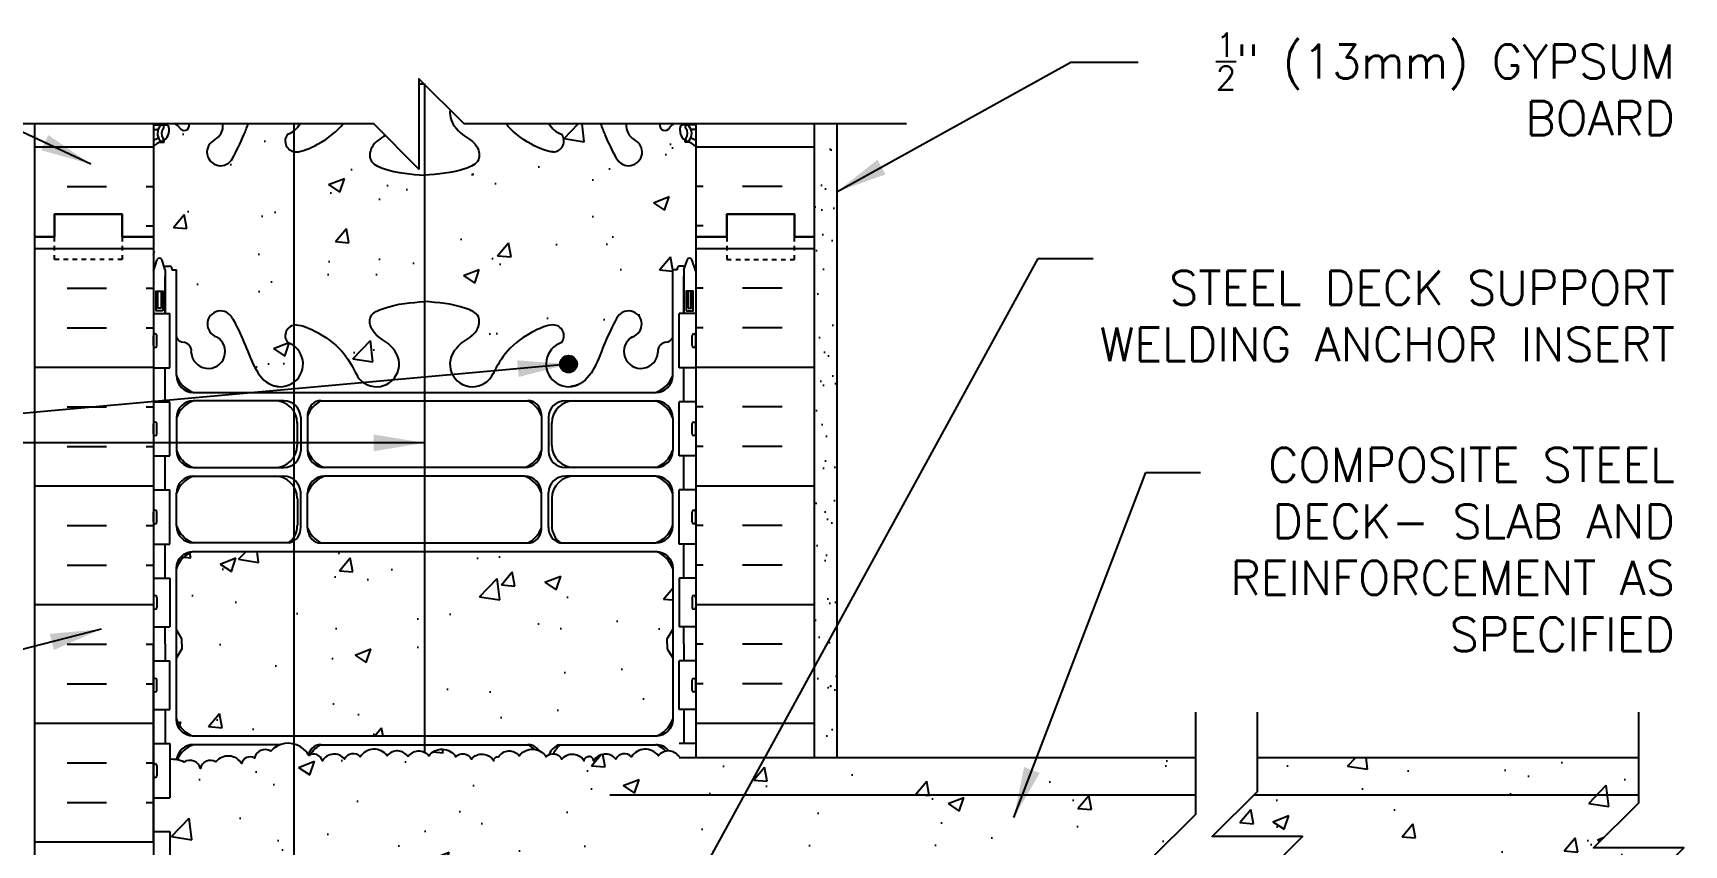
# Model space of a CAD drawing. Header units: inches. Extents: x 400 to 523, y 118 to 184.
# Drawn here: x 486.04 to 522.57, y 165.56 to 183.52 of the extents above; entities that cross this region are included whole.
import ezdxf

# ---------------------------------------------------------------- set-up
doc = ezdxf.new("R2010")
doc.units = ezdxf.units.IN
doc.header["$LTSCALE"] = 0.5
doc.header["$MEASUREMENT"] = 0
doc.linetypes.add('DASHED2', pattern=[0.375, 0.25, -0.125])
for name, color, linetype in [('HATCH', 12, 'Continuous'), ('line25', 2, 'Continuous'), ('LINE3', 3, 'Continuous'), ('LINE50', 5, 'Continuous'), ('LINE9', 9, 'Continuous'), ('TEXT', 4, 'Continuous'), ('Web_Edge', 9, 'Continuous')]:
    doc.layers.add(name, color=color, linetype=linetype)
doc.styles.add('DIM', font='romans.shx', dxfattribs={"width": 0.7})
doc.styles.add('ROMANS', font='romans.shx', dxfattribs={"height": 0.75})
doc.styles.get("Standard").update_dxf_attribs({"font": 'romans.shx', "height": 0.75})
doc.linetypes.add('STEEL', pattern='A,0.5,-0.2,["X",Standard,S=0.1,R=0,X=-0.1,Y=-0.05],-0.1', length=0.8)
doc.dimstyles.new('ext_12', dxfattribs={"dimscale": 12, "dimtxt": 0.09375, "dimasz": 0.09375, "dimexe": 0.09375, "dimexo": 0.0625, "dimgap": 0.0625, "dimtad": 1, "dimdec": 1, "dimzin": 3, "dimdsep": 46, "dimlunit": 4, "dimtxsty": 'DIM', "dimcen": 0.09, "dimdle": 0.09375, "dimclrt": 4, "dimadec": 0, "dimazin": 0, "dimtfac": 1, "dimtdec": 1, "dimtmove": 2, "dimatfit": 3, "dimfxl": 1, "dimfrac": 2, "dimtolj": 1, "dimtzin": 0, "dimarcsym": 0})
pattern_1 = [(50, (0, 0), (3.586301, -0.31376), [0.375, -4.125]), (355, (0, 0), (-0.693757, 3.76096), [0.3, -3.3]), (100.45144, (0.299, -0.026), (2.892544, 3.4472), [0.3187, -3.50571]), (46.1842, (0, 1), (5.336207, -0.827596), [0.5625, -6.1875]), (96.6356, (0.4447, 0.931), (4.67331, 4.870593), [0.47805, -5.25857]), (351.1842, (0, 1), (4.67331, 4.870593), [0.45, -4.95]), (21, (0.5, 0.75), (2.984535, -2.013094), [0.375, -4.125]), (326, (0.5, 0.75), (1.216577, 3.62575), [0.3, -3.3]), (71.45144, (0.7487, 0.5822), (4.201112, 1.612656), [0.3187, -3.50571]), (37.5, (0, 0), (0.0607993, 1.6644693), [0, -3.26, 0, -3.35, 0, -3.3125]), (7.5, (0, 0), (1.3153477, 1.9720586), [0, -1.91, 0, -3.185, 0, -1.2625]), (327.5, (-1.115, 0), (2.6691122, -0.1127744), [0, -1.25, 0, -3.9, 0, -5.175]), (317.5, (-1.615, 0), (2.915931, 0.500525), [0, -1.625, 0, -2.59, 0, -3.675])]

msp = doc.modelspace()

# ---------------------------------------------------------------- hatches: boundary and pattern name
at = {"layer": 'HATCH'}
h = msp.add_hatch(dxfattribs=at)
h.set_pattern_fill('AR-CONC', color=256, scale=0.5)
h.set_pattern_definition(pattern_1)
edge = h.paths.add_edge_path()
edge.add_arc((500.361, 180.651), 0.5, 46.2109, 66.4218)
edge.add_line((500.561, 181.11), (500.471, 181.11))
edge.add_line((500.471, 181.11), (500.471, 181.151))
edge.add_arc((500.611, 181.358), 0.25, 180, 235.9442, ccw=False)
edge.add_line((500.361, 181.358), (500.361, 181.426))
edge.add_arc((500.423, 181.426), 0.0625, 90, 180, ccw=False)
edge.add_line((500.423, 181.488), (500.471, 181.488))
edge.add_line((500.471, 181.488), (500.471, 181.512))
edge.add_line((500.471, 181.512), (500.226, 181.512))
edge.add_arc((500.403, 181.209), 0.352, 120.347, 141.5331)
edge.add_arc((500.026, 181.477), 0.113, 167.8156, 334.0569, ccw=False)
edge.add_arc((499.541, 181.482), 0.375, 2.9237, 4.6324)
edge.add_line((499.915, 181.512), (499.167, 181.512))
edge.add_arc((499.541, 181.482), 0.375, 175.3676, 239.8675)
edge.add_arc((499.221, 180.888), 0.3, -152.403, 63.9425, ccw=False)
edge.add_spline(control_points=[(498.955, 180.749), (498.869, 180.916), (498.748, 181.151), (498.64, 181.431), (498.607, 181.512)], knot_values=[0, 0, 0, 0, 0.579211, 0.818269, 0.818269, 0.818269, 0.818269], degree=3, periodic=0)
edge.add_line((498.607, 181.512), (497.46, 181.512))
edge.add_arc((497.894, 181.76), 0.5, 209.7019, 251.7937)
edge.add_arc((497.548, 181.135), 0.242, -90, 38.2327, ccw=False)
edge.add_spline(control_points=[(497.548, 180.893), (497.427, 180.891), (496.925, 181.107), (496.638, 181.358), (496.509, 181.512)], knot_values=[0.038125, 0.038125, 0.038125, 0.038125, 0.320663, 0.773196, 0.773196, 0.773196, 0.773196], degree=3, periodic=0)
edge.add_line((496.509, 181.512), (495.582, 181.512))
edge.add_line((495.582, 181.512), (495.273, 181.821))
edge.add_arc((495.769, 181.76), 0.5, 172.9902, 224.1875)
edge.add_spline(control_points=[(495.411, 181.412), (495.518, 181.249), (495.878, 181.158), (495.955, 180.662), (495.407, 180.426), (495.003, 180.398), (494.707, 180.377)], knot_values=[0.229407, 0.229407, 0.229407, 0.229407, 0.844432, 1.128849, 1.464331, 2.389004, 2.389004, 2.389004, 2.389004], degree=3, periodic=0)
edge.add_spline(control_points=[(494.707, 180.377), (494.411, 180.398), (494.007, 180.426), (493.459, 180.662), (493.521, 181.065), (493.729, 181.184), (493.836, 181.258)], knot_values=[0.462028, 0.462028, 0.462028, 0.462028, 1.386701, 1.722183, 2.0066, 2.389004, 2.389004, 2.389004, 2.389004], degree=3, periodic=0)
edge.add_line((493.836, 181.258), (493.582, 181.512))
edge.add_line((493.582, 181.512), (492.904, 181.512))
edge.add_spline(control_points=[(492.904, 181.512), (492.775, 181.358), (492.489, 181.107), (491.987, 180.891), (491.866, 180.893)], knot_values=[0.038125, 0.038125, 0.038125, 0.038125, 0.490659, 0.773196, 0.773196, 0.773196, 0.773196], degree=3, periodic=0)
edge.add_arc((491.866, 181.135), 0.242, 141.7673, 270, ccw=False)
edge.add_arc((491.519, 181.76), 0.5, 288.2063, 330.2981)
edge.add_line((491.954, 181.512), (490.807, 181.512))
edge.add_spline(control_points=[(490.807, 181.512), (490.774, 181.431), (490.666, 181.151), (490.545, 180.916), (490.459, 180.749)], knot_values=[0, 0, 0, 0, 0.239058, 0.818269, 0.818269, 0.818269, 0.818269], degree=3, periodic=0)
edge.add_arc((490.193, 180.888), 0.3, 116.0575, 333.0729, ccw=False)
edge.add_arc((489.873, 181.482), 0.375, 300.1325, 364.6324)
edge.add_line((490.247, 181.512), (489.499, 181.512))
edge.add_arc((489.873, 181.482), 0.375, 175.3676, 177.0763)
edge.add_arc((489.388, 181.477), 0.113, -154.0569, 12.1844, ccw=False)
edge.add_arc((489.01, 181.209), 0.352, 38.4669, 59.653)
edge.add_line((489.188, 181.512), (488.943, 181.512))
edge.add_line((488.943, 181.512), (488.943, 181.488))
edge.add_line((488.943, 181.488), (488.99, 181.488))
edge.add_arc((488.99, 181.426), 0.0625, 0, 90, ccw=False)
edge.add_line((489.053, 181.426), (489.053, 181.358))
edge.add_arc((488.803, 181.358), 0.25, 304.0558, 360, ccw=False)
edge.add_line((488.943, 181.151), (488.943, 181.11))
edge.add_line((488.943, 181.11), (488.853, 181.11))
edge.add_arc((489.053, 180.651), 0.5, 113.5782, 133.7891)
edge.add_line((488.707, 181.012), (488.707, 179.012))
edge.add_line((488.707, 179.012), (488.707, 178.253))
edge.add_line((488.707, 178.253), (488.792, 178.514))
edge.add_arc((488.842, 178.487), 0.0567, 28.0725, 151.9275, ccw=False)
edge.add_line((488.892, 178.514), (488.941, 178.364))
edge.add_line((488.941, 178.364), (489.067, 178.364))
edge.add_arc((489.067, 178.314), 0.05, 0, 90, ccw=False)
edge.add_line((489.117, 178.314), (489.117, 178.284))
edge.add_line((489.117, 178.284), (489.217, 178.284))
edge.add_line((489.217, 178.284), (489.217, 176.794))
edge.add_arc((489.391, 176.87), 0.19, 203.6316, 265.6964)
edge.add_arc((489.348, 176.483), 0.2, -7.1071, 81.62, ccw=False)
edge.add_arc((489.921, 176.477), 0.375, 182.9237, 419.8675)
edge.add_arc((490.194, 177.082), 0.293, 25.7984, 253.0731, ccw=False)
edge.add_spline(control_points=[(490.459, 177.21), (490.545, 177.043), (490.798, 176.553), (490.992, 175.872), (491.318, 175.742)], knot_values=[0, 0, 0, 0, 0.579211, 1.703896, 1.703896, 1.703896, 1.703896], degree=3, periodic=0)
edge.add_spline(control_points=[(491.318, 175.742), (491.367, 175.722), (491.422, 175.709), (491.478, 175.701)], knot_values=[1.703896, 1.703896, 1.703896, 1.703896, 1.875321, 1.875321, 1.875321, 1.875321], degree=3, periodic=0)
edge.add_arc((491.519, 176.199), 0.5, 265.2926, 431.7937)
edge.add_arc((491.866, 176.824), 0.242, 90, 218.2327, ccw=False)
edge.add_spline(control_points=[(491.866, 177.066), (491.987, 177.068), (492.806, 176.716), (493.051, 176.269), (493.19, 175.989)], knot_values=[0.038125, 0.038125, 0.038125, 0.038125, 0.320663, 1.237398, 1.237398, 1.237398, 1.237398], degree=3, periodic=0)
edge.add_arc((493.644, 176.199), 0.5, 204.819, 404.1875)
edge.add_spline(control_points=[(494.003, 176.548), (493.895, 176.711), (493.535, 176.801), (493.459, 177.297), (494.007, 177.533), (494.411, 177.561), (494.707, 177.582)], knot_values=[0.229407, 0.229407, 0.229407, 0.229407, 0.844432, 1.128849, 1.464331, 2.389004, 2.389004, 2.389004, 2.389004], degree=3, periodic=0)
edge.add_spline(control_points=[(494.707, 177.582), (495.003, 177.561), (495.407, 177.533), (495.955, 177.297), (495.878, 176.801), (495.518, 176.711), (495.411, 176.548)], knot_values=[0.229407, 0.229407, 0.229407, 0.229407, 1.15408, 1.489562, 1.773979, 2.389004, 2.389004, 2.389004, 2.389004], degree=3, periodic=0)
edge.add_arc((495.769, 176.199), 0.5, 135.8125, 335.181)
edge.add_spline(control_points=[(496.223, 175.989), (496.363, 176.269), (496.608, 176.716), (497.427, 177.068), (497.548, 177.066)], knot_values=[0.038125, 0.038125, 0.038125, 0.038125, 0.95486, 1.237398, 1.237398, 1.237398, 1.237398], degree=3, periodic=0)
edge.add_arc((497.548, 176.824), 0.242, -38.2327, 90, ccw=False)
edge.add_arc((497.894, 176.199), 0.5, 108.2063, 274.7074)
edge.add_spline(control_points=[(497.935, 175.701), (497.992, 175.709), (498.046, 175.722), (498.096, 175.742)], knot_values=[1.703896, 1.703896, 1.703896, 1.703896, 1.875321, 1.875321, 1.875321, 1.875321], degree=3, periodic=0)
edge.add_spline(control_points=[(498.096, 175.742), (498.422, 175.872), (498.616, 176.553), (498.869, 177.043), (498.955, 177.21)], knot_values=[0, 0, 0, 0, 1.124685, 1.703896, 1.703896, 1.703896, 1.703896], degree=3, periodic=0)
edge.add_arc((499.219, 177.082), 0.293, -73.0731, 154.2016, ccw=False)
edge.add_arc((499.493, 176.477), 0.375, 120.1325, 357.0763)
edge.add_arc((500.066, 176.483), 0.2, 98.3788, 187.1071, ccw=False)
edge.add_arc((500.023, 176.87), 0.19, 274.3061, 336.3703)
edge.add_line((500.197, 176.794), (500.197, 178.284))
edge.add_line((500.197, 178.284), (500.297, 178.284))
edge.add_line((500.297, 178.284), (500.297, 178.314))
edge.add_arc((500.347, 178.314), 0.05, 90, 180, ccw=False)
edge.add_line((500.347, 178.364), (500.473, 178.364))
edge.add_line((500.473, 178.364), (500.522, 178.514))
edge.add_arc((500.572, 178.487), 0.0567, 28.0725, 151.9275, ccw=False)
edge.add_line((500.622, 178.514), (500.707, 178.253))
edge.add_line((500.707, 178.253), (500.707, 179.012))
edge.add_line((500.707, 179.012), (500.707, 181.012))
h = msp.add_hatch(dxfattribs=at)
h.set_pattern_fill('INSUL', color=256, scale=7, style=0)
h.set_pattern_definition([(0, (-2437.4548, -217.9972), (0, 2.625), []), (0, (-2437.4548, -217.1222), (0, 2.625), [0.875, -0.875]), (0, (-2437.4548, -216.2472), (0, 2.625), [0.875, -0.875])])
h.paths.add_polyline_path([(488.707, 181.512), (486.082, 181.512), (486.082, 179.012), (486.519, 179.012), (486.519, 179.512), (488.019, 179.512), (488.019, 179.012), (488.707, 179.012)])
h = msp.add_hatch(dxfattribs=at)
h.set_pattern_fill('INSUL', color=256, scale=7, style=0)
h.set_pattern_definition([(180, (3426.8684, -217.9972), (0, 2.625), []), (180, (3426.8684, -217.1222), (0, 2.625), [0.875, -0.875]), (180, (3426.8684, -216.2472), (0, 2.625), [0.875, -0.875])])
h.paths.add_polyline_path([(503.332, 181.512), (500.707, 181.512), (500.707, 179.012), (501.394, 179.012), (501.394, 179.512), (502.894, 179.512), (502.894, 179.012), (503.332, 179.012)])
h = msp.add_hatch(dxfattribs=at)
h.set_pattern_fill('AR-SAND', color=256, scale=0.5, style=0)
h.set_pattern_definition([(37.5, (379.00466, 25.99885), (-0.0314967, 0.963412), [0, -0.76, 0, -0.85, 0, -0.8125]), (7.5, (379.0047, 25.9989), (0.884888, 1.411073), [0, -0.41, 0, -0.685, 0, -0.2625]), (327.5, (378.38966, 25.99885), (1.557071, 0.0028295), [0, -0.25, 0, -0.9, 0, -1.175]), (317.5, (378.3897, 25.9989), (1.503063, 0.438838), [0, -0.125, 0, -0.59, 0, -0.675])])
h.paths.add_polyline_path([(503.832, 172.187), (503.332, 172.003), (503.332, 167.497), (503.832, 167.512)])
h.paths.add_polyline_path([(503.832, 181.512), (503.332, 181.512), (503.332, 172.512), (503.332, 172.003), (503.832, 172.187)])
h = msp.add_hatch(dxfattribs=at)
h.set_pattern_fill('INSUL', color=256, scale=7, style=0)
h.set_pattern_definition([(0, (-2437.4548, -235.9972), (0, 2.625), []), (0, (-2437.4548, -235.1222), (0, 2.625), [0.875, -0.875]), (0, (-2437.4548, -234.2472), (0, 2.625), [0.875, -0.875])])
h.paths.add_polyline_path([(486.082, 161.012), (486.519, 161.012), (486.519, 161.512), (488.019, 161.512), (488.019, 161.012), (488.707, 161.012), (488.707, 179.012), (488.019, 179.012), (488.019, 179.512), (486.519, 179.512), (486.519, 179.012), (486.082, 179.012)])
h = msp.add_hatch(dxfattribs=at)
h.set_pattern_fill('INSUL', color=256, scale=7, style=0)
h.set_pattern_definition([(180, (3426.8684, -235.9972), (0, 2.625), []), (180, (3426.8684, -235.1222), (0, 2.625), [0.875, -0.875]), (180, (3426.8684, -234.2472), (0, 2.625), [0.875, -0.875])])
h.paths.add_polyline_path([(500.707, 167.497), (503.332, 167.497), (503.332, 179.012), (502.894, 179.012), (502.894, 179.512), (501.394, 179.512), (501.394, 179.012), (500.707, 179.012)])
h = msp.add_hatch(dxfattribs=at)
h.set_pattern_fill('AR-CONC', color=256, scale=0.5)
h.set_pattern_definition([(50, (-18.5397, -1.953), (3.586301, -0.31376), [0.375, -4.125]), (355, (-18.5397, -1.953), (-0.693757, 3.76096), [0.3, -3.3]), (100.45144, (-18.2408, -1.979), (2.892544, 3.4472), [0.3187, -3.50571]), (46.1842, (-18.5397, -0.953), (5.336207, -0.827596), [0.5625, -6.1875]), (96.6356, (-18.095, -1.022), (4.67331, 4.870593), [0.47805, -5.25857]), (351.1842, (-18.5397, -0.953), (4.67331, 4.870593), [0.45, -4.95]), (21, (-18.0397, -1.203), (2.984535, -2.013094), [0.375, -4.125]), (326, (-18.0397, -1.203), (1.216577, 3.62575), [0.3, -3.3]), (71.45144, (-17.791, -1.3707), (4.201112, 1.612656), [0.3187, -3.50571]), (37.5, (-18.5397, -1.953), (0.0607993, 1.6644693), [0, -3.26, 0, -3.35, 0, -3.3125]), (7.5, (-18.5397, -1.953), (1.3153477, 1.9720586), [0, -1.91, 0, -3.185, 0, -1.2625]), (327.5, (-19.6547, -1.953), (2.6691122, -0.1127744), [0, -1.25, 0, -3.9, 0, -5.175]), (317.5, (-20.1547, -1.953), (2.915931, 0.500525), [0, -1.625, 0, -2.59, 0, -3.675])])
h.paths.add_polyline_path([(500.197, 171.681, 0.414203), (499.822, 172.056), (489.592, 172.056, 0.414225), (489.217, 171.681), (489.217, 168.343, 0.414203), (489.592, 167.968), (499.822, 167.968, 0.414225), (500.197, 168.343)])
h = msp.add_hatch(dxfattribs=at)
h.set_pattern_fill('AR-CONC', color=256, scale=0.5)
h.set_pattern_definition(pattern_1)
h.paths.add_polyline_path([(522.572, 165.497), (520.572, 165.497), (521.572, 166.497), (521.572, 166.668), (513.055, 166.668), (512.135, 165.747), (514.135, 165.747), (513.385, 164.997), (522.072, 164.997)])
h.paths.add_polyline_path([(521.572, 167.497), (513.135, 167.497), (513.135, 166.747), (513.055, 166.668), (521.572, 166.668)])
h.paths.add_polyline_path([(511.77, 167.497), (500.351, 167.497, 0.533718), (499.881, 167.535, 0.520567), (499.283, 167.513, 0.520567), (498.938, 167.464, 0.520567), (498.447, 167.421, 0.447424), (498.342, 167.518, 0.447424), (498.236, 167.421, 0.520567), (497.746, 167.464, 0.520567), (497.401, 167.513, 0.520567), (496.802, 167.535, 0.513851), (496.342, 167.512, 0.500851), (496.236, 167.421, 0.520567), (495.746, 167.464, 0.520567), (495.401, 167.513, 0.520567), (494.802, 167.535, 0.513851), (494.342, 167.512, 0.513851), (493.881, 167.535, 0.520567), (493.283, 167.513, 0.520567), (492.938, 167.464, 0.520567), (492.447, 167.421, 0.520567), (492.143, 167.542, 0.132818), (491.957, 167.737, 0.362673), (491.304, 167.637, 0.520567), (490.942, 167.482, 0.520567), (490.66, 167.361, 0.520567), (490.088, 167.4, 0.520567), (489.746, 167.253, 0.520567), (489.387, 167.396, 0.135519), (489.072, 167.455), (489.072, 166.607), (488.707, 166.607), (488.707, 165.857), (489.072, 165.857), (489.072, 164.657), (488.707, 164.657), (488.707, 163.907), (489.072, 163.907), (489.072, 163.825, -0.343685), (489.326, 163.747, -0.520567), (489.952, 163.747, -0.520567), (490.424, 163.747, -0.520567), (490.887, 163.747, -0.520567), (491.241, 163.747, -0.520567), (491.868, 163.747, -0.520567), (492.34, 163.747, -0.520567), (492.803, 163.747, -0.520567), (493.157, 163.747, -0.520567), (493.783, 163.747, -0.520567), (494.255, 163.747, -0.520567), (494.718, 163.747, -0.520567), (495.073, 163.747, -0.520567), (495.472, 163.747, -0.520567), (495.894, 163.747, -0.520567), (496.521, 163.747, -0.520567), (496.993, 163.747, -0.520567), (497.456, 163.747, -0.520567), (497.81, 163.747, -0.108934), (497.911, 163.841), (497.911, 164.997), (498.161, 164.997, -0.414214), (498.411, 164.747), (498.411, 163.747, 0.414214), (498.661, 163.497), (498.726, 163.497), (498.726, 164.997), (512.52, 164.997), (512.77, 165.247), (510.77, 165.247), (511.77, 166.247)])
at = {"layer": 'LINE3'}
msp.add_hatch(color=256, dxfattribs=at).paths.add_polyline_path([(497.707, 176.199, 1), (498.082, 176.199, 1)])

# ---------------------------------------------------------------- linework, layer by layer
at = {"layer": 'HATCH'}
for points in [[(491.957, 167.737, 0.362673), (491.304, 167.637, 0.520567), (490.942, 167.482, 0.520567), (490.66, 167.361, 0.520567), (490.088, 167.4, 0.520567), (489.746, 167.253, 0.520567), (489.387, 167.396, 0.135519), (489.072, 167.455, 0.104331)], [(494.342, 167.512, 0.513851), (493.881, 167.535, 0.520567), (493.283, 167.513, 0.520567), (492.938, 167.464, 0.520567), (492.447, 167.421, 0.520567), (492.143, 167.542, 0.132818), (491.957, 167.737, 0.132818)], [(494.342, 167.512, -0.513851), (494.802, 167.535, -0.520567), (495.401, 167.513, -0.520567), (495.746, 167.464, -0.520567), (496.236, 167.421, -0.500851), (496.342, 167.512, -0.222996)], [(496.342, 167.512, -0.513851), (496.802, 167.535, -0.520567), (497.401, 167.513, -0.520567), (497.746, 167.464, -0.520567), (498.236, 167.421, -0.447424), (498.342, 167.518, -0.222996)], [(500.342, 167.512, 0.513851), (499.881, 167.535, 0.520567), (499.283, 167.513, 0.520567), (498.938, 167.464, 0.520567), (498.447, 167.421, 0.447424), (498.342, 167.518, 0.222996)]]:
    msp.add_lwpolyline(points, format="xyb", dxfattribs=at)
at = {"layer": 'line25'}
for p, q in [((488.707, 181.512), (488.707, 179.012)), ((500.707, 181.512), (500.707, 179.012)), ((488.707, 179.012), (488.707, 161.012)), ((500.707, 179.012), (500.707, 167.512)), ((500.707, 179.012), (500.707, 167.497)), ((488.707, 177.317), (489.072, 177.317)), ((489.072, 176.117), (489.072, 177.317)), ((500.707, 177.317), (500.342, 177.317)), ((500.342, 176.117), (500.342, 177.317)), ((488.707, 176.607), (488.707, 176.827)), ((488.747, 176.867), (488.747, 176.867)), ((488.787, 176.607), (488.787, 176.827)), ((500.627, 176.607), (500.627, 176.827)), ((500.667, 176.867), (500.667, 176.867)), ((500.707, 176.607), (500.707, 176.827)), ((488.707, 176.772), (488.707, 176.772)), ((488.707, 176.662), (488.707, 176.662)), ((488.747, 176.567), (488.747, 176.567)), ((500.667, 176.567), (500.667, 176.567)), ((500.707, 176.772), (500.707, 176.772)), ((500.707, 176.662), (500.707, 176.662)), ((488.707, 176.117), (489.072, 176.117)), ((500.707, 176.117), (500.342, 176.117)), ((488.707, 175.367), (489.072, 175.367)), ((489.072, 174.167), (489.072, 175.367)), ((500.707, 175.367), (500.342, 175.367)), ((500.342, 174.167), (500.342, 175.367)), ((488.707, 174.657), (488.707, 174.877)), ((488.707, 174.822), (488.707, 174.822)), ((488.707, 174.712), (488.707, 174.712)), ((488.747, 174.917), (488.747, 174.917)), ((488.747, 174.617), (488.747, 174.617)), ((488.787, 174.657), (488.787, 174.877)), ((500.627, 174.657), (500.627, 174.877)), ((500.667, 174.917), (500.667, 174.917)), ((500.667, 174.617), (500.667, 174.617)), ((500.707, 174.657), (500.707, 174.877)), ((500.707, 174.822), (500.707, 174.822)), ((500.707, 174.712), (500.707, 174.712)), ((488.707, 174.167), (489.072, 174.167)), ((500.707, 174.167), (500.342, 174.167)), ((488.707, 173.417), (489.072, 173.417)), ((489.072, 172.217), (489.072, 173.417)), ((500.707, 173.417), (500.342, 173.417)), ((500.342, 172.217), (500.342, 173.417)), ((488.707, 172.707), (488.707, 172.927)), ((488.707, 172.872), (488.707, 172.872)), ((488.747, 172.967), (488.747, 172.967)), ((488.787, 172.707), (488.787, 172.927)), ((500.627, 172.707), (500.627, 172.927)), ((500.667, 172.967), (500.667, 172.967)), ((500.707, 172.707), (500.707, 172.927)), ((500.707, 172.872), (500.707, 172.872)), ((488.707, 172.762), (488.707, 172.762)), ((488.747, 172.667), (488.747, 172.667)), ((500.667, 172.667), (500.667, 172.667)), ((500.707, 172.762), (500.707, 172.762)), ((488.707, 172.217), (489.072, 172.217)), ((500.707, 172.217), (500.342, 172.217)), ((488.707, 171.467), (489.072, 171.467)), ((489.072, 171.467), (489.072, 170.387)), ((500.707, 171.467), (500.342, 171.467)), ((500.342, 171.467), (500.342, 170.387)), ((488.707, 171.037), (488.707, 170.817)), ((488.707, 170.982), (488.707, 170.982)), ((488.747, 171.077), (488.747, 171.077)), ((488.787, 171.037), (488.787, 170.817)), ((500.627, 171.037), (500.627, 170.817)), ((500.667, 171.077), (500.667, 171.077)), ((500.707, 171.037), (500.707, 170.817)), ((500.707, 170.982), (500.707, 170.982)), ((488.707, 170.872), (488.707, 170.872)), ((488.747, 170.777), (488.747, 170.777)), ((500.667, 170.777), (500.667, 170.777)), ((500.707, 170.872), (500.707, 170.872)), ((488.707, 170.387), (489.072, 170.387)), ((500.707, 170.387), (500.342, 170.387)), ((488.707, 169.637), (489.072, 169.637)), ((489.072, 168.557), (489.072, 169.637)), ((500.707, 169.637), (500.342, 169.637)), ((500.342, 168.557), (500.342, 169.637)), ((488.707, 168.987), (488.707, 169.207)), ((488.707, 169.152), (488.707, 169.152)), ((488.747, 169.247), (488.747, 169.247)), ((488.787, 168.987), (488.787, 169.207)), ((500.627, 168.987), (500.627, 169.207)), ((500.667, 169.247), (500.667, 169.247)), ((500.707, 168.987), (500.707, 169.207)), ((500.707, 169.152), (500.707, 169.152)), ((488.707, 169.042), (488.707, 169.042)), ((488.747, 168.947), (488.747, 168.947)), ((500.667, 168.947), (500.667, 168.947)), ((500.707, 169.042), (500.707, 169.042)), ((488.707, 168.557), (489.072, 168.557)), ((500.707, 168.557), (500.342, 168.557)), ((488.707, 167.807), (489.072, 167.807)), ((489.072, 167.807), (489.072, 166.607)), ((500.707, 167.807), (500.342, 167.807)), ((488.707, 167.317), (488.707, 167.097)), ((488.747, 167.357), (488.747, 167.357)), ((488.787, 167.317), (488.787, 167.097)), ((500.342, 167.497), (511.77, 167.497)), ((513.135, 167.497), (521.572, 167.497)), ((488.707, 167.262), (488.707, 167.262)), ((488.707, 167.152), (488.707, 167.152)), ((488.747, 167.057), (488.747, 167.057)), ((488.707, 166.607), (489.072, 166.607)), ((488.707, 165.857), (489.072, 165.857)), ((489.072, 165.857), (489.072, 164.657))]:
    msp.add_line(p, q, dxfattribs=at)
for centre, start, end in [((488.747, 176.827), 90, 180), ((488.747, 176.827), 360, 90), ((500.667, 176.827), 90, 180), ((500.667, 176.827), 0, 90), ((488.747, 176.607), 180, 270), ((488.747, 176.607), 270, 0), ((500.667, 176.607), 180, 270), ((500.667, 176.607), 270, 0), ((488.747, 174.877), 90, 180), ((488.747, 174.657), 180, 270), ((488.747, 174.877), 360, 90), ((488.747, 174.657), 270, 0), ((500.667, 174.877), 90, 180), ((500.667, 174.657), 180, 270), ((500.667, 174.877), 0, 90), ((500.667, 174.657), 270, 0), ((488.747, 172.927), 90, 180), ((488.747, 172.927), 360, 90), ((500.667, 172.927), 90, 180), ((500.667, 172.927), 0, 90), ((488.747, 172.707), 180, 270), ((488.747, 172.707), 270, 0), ((500.667, 172.707), 180, 270), ((500.667, 172.707), 270, 0), ((488.747, 171.037), 90, 180), ((488.747, 171.037), 0, 90), ((500.667, 171.037), 90, 180), ((500.667, 171.037), 360, 90), ((488.747, 170.817), 180, 270), ((488.747, 170.817), 270, 0), ((500.667, 170.817), 180, 270), ((500.667, 170.817), 270, 0), ((488.747, 169.207), 90, 180), ((488.747, 169.207), 360, 90), ((500.667, 169.207), 90, 180), ((500.667, 169.207), 0, 90), ((488.747, 168.987), 180, 270), ((488.747, 168.987), 270, 0), ((500.667, 168.987), 180, 270), ((500.667, 168.987), 270, 0), ((488.747, 167.317), 90, 180), ((488.747, 167.317), 0, 90), ((488.747, 167.097), 180, 270), ((488.747, 167.097), 270, 0)]:
    msp.add_arc(centre, 0.04, start, end, dxfattribs=at)
at = {"layer": 'LINE3'}
for p, q in [((494.707, 182.404), (494.707, 167.612)), ((491.816, 181.512), (491.816, 145.512))]:
    msp.add_line(p, q, dxfattribs=at)
msp.add_circle((497.894, 176.199), 0.188, dxfattribs=at)
at = {"layer": 'LINE50'}
for p, q in [((486.082, 179.012), (486.082, 181.512)), ((503.332, 179.012), (503.332, 181.512)), ((486.082, 161.012), (486.082, 179.012)), ((503.332, 167.497), (503.332, 179.012))]:
    msp.add_line(p, q, dxfattribs=at)
for points in [[(486.082, 179.012), (486.519, 179.012), (486.519, 179.512), (488.019, 179.512), (488.019, 179.012), (488.707, 179.012)], [(488.707, 179.012), (488.019, 179.012), (488.019, 179.512), (486.519, 179.512), (486.519, 179.012), (486.082, 179.012)], [(503.332, 179.012), (502.894, 179.012), (502.894, 179.512), (501.394, 179.512), (501.394, 179.012), (500.707, 179.012)], [(500.707, 179.012), (501.394, 179.012), (501.394, 179.512), (502.894, 179.512), (502.894, 179.012), (503.332, 179.012)]]:
    msp.add_lwpolyline(points, dxfattribs=at)
at = {"layer": 'LINE9'}
msp.add_line((503.832, 181.512), (503.832, 167.512), dxfattribs=at)
at = {"layer": 'LINE9', "linetype": 'STEEL'}
for p, q in [((498.809, 166.668), (511.77, 166.668)), ((513.055, 166.668), (521.572, 166.668))]:
    msp.add_line(p, q, dxfattribs=at)
at = {"layer": 'LINE9'}
for points in [[(505.37, 181.512), (495.582, 181.512), (494.582, 182.512), (494.582, 180.512), (493.582, 181.512), (483.793, 181.512)], [(511.77, 162.497), (511.77, 164.247), (512.77, 165.247), (510.77, 165.247), (511.77, 166.247), (511.77, 168.497)], [(513.135, 162.497), (513.135, 164.747), (514.135, 165.747), (512.135, 165.747), (513.135, 166.747), (513.135, 168.497)], [(521.572, 162.497), (521.572, 164.497), (522.572, 165.497), (520.572, 165.497), (521.572, 166.497), (521.572, 168.497)]]:
    msp.add_lwpolyline(points, dxfattribs=at)
at = {"layer": 'LINE9', "linetype": 'DASHED2', "ltscale": 0.15}
for points in [[(488.019, 179.012), (488.019, 179.012), (488.019, 178.512), (486.519, 178.512), (486.519, 179.012), (486.519, 179.012)], [(488.019, 179.012), (488.019, 179.012), (488.019, 178.512), (486.519, 178.512), (486.519, 179.012), (486.519, 179.012)], [(501.394, 179.012), (501.394, 179.012), (501.394, 178.512), (502.894, 178.512), (502.894, 179.012), (502.894, 179.012)], [(501.394, 179.012), (501.394, 179.012), (501.394, 178.512), (502.894, 178.512), (502.894, 179.012), (502.894, 179.012)]]:
    msp.add_lwpolyline(points, dxfattribs=at)
at = {"layer": 'Web_Edge'}
for p, q in [((494.701, 182.393), (494.582, 182.393)), ((488.707, 181.488), (488.99, 181.488)), ((488.707, 181.388), (488.785, 181.388)), ((488.853, 181.488), (488.853, 181.512)), ((488.943, 181.488), (488.943, 181.512)), ((489.053, 181.358), (489.053, 181.426)), ((500.361, 181.358), (500.361, 181.426)), ((500.707, 181.488), (500.423, 181.488)), ((500.471, 181.488), (500.471, 181.512)), ((500.561, 181.488), (500.561, 181.512)), ((500.707, 181.388), (500.629, 181.388)), ((488.853, 181.11), (488.943, 181.11)), ((488.943, 181.11), (488.943, 181.151)), ((500.471, 181.11), (500.471, 181.151)), ((500.561, 181.11), (500.471, 181.11)), ((488.707, 178.253), (488.792, 178.514)), ((488.967, 178.284), (488.892, 178.514)), ((488.941, 178.364), (489.067, 178.364)), ((488.967, 178.284), (488.967, 177.317)), ((489.117, 178.314), (489.117, 178.314)), ((489.117, 178.314), (489.117, 178.284)), ((489.117, 178.284), (489.217, 178.284)), ((489.217, 175.949), (489.217, 178.284)), ((500.297, 178.284), (500.197, 178.284)), ((500.197, 175.949), (500.197, 178.284)), ((500.297, 178.314), (500.297, 178.314)), ((500.297, 178.314), (500.297, 178.284)), ((500.473, 178.364), (500.347, 178.364)), ((500.447, 178.284), (500.522, 178.514)), ((500.447, 178.284), (500.447, 177.317)), ((500.707, 178.253), (500.622, 178.514)), ((489.592, 175.574), (499.822, 175.574)), ((491.592, 175.387), (489.592, 175.387)), ((492.418, 175.387), (497.029, 175.387)), ((497.822, 175.387), (499.822, 175.387)), ((489.217, 175.012), (489.217, 174.286)), ((491.967, 175.025), (491.967, 174.272)), ((492.119, 175.055), (492.119, 174.286)), ((497.294, 175.055), (497.294, 174.286)), ((497.447, 175.025), (497.447, 174.272)), ((500.197, 175.012), (500.197, 174.286)), ((491.892, 174.403), (491.892, 174.901)), ((497.522, 174.403), (497.522, 174.901)), ((489.592, 173.911), (491.592, 173.911)), ((496.919, 173.911), (492.494, 173.911)), ((499.822, 173.911), (497.822, 173.911)), ((489.592, 173.72), (491.592, 173.72)), ((496.919, 173.72), (492.494, 173.72)), ((499.822, 173.72), (497.822, 173.72)), ((489.217, 172.619), (489.217, 173.345)), ((491.892, 173.227), (491.892, 172.63)), ((491.967, 172.588), (491.967, 173.358)), ((492.119, 172.575), (492.119, 173.345)), ((497.294, 172.575), (497.294, 173.345)), ((497.447, 172.588), (497.447, 173.358)), ((497.522, 173.227), (497.522, 172.63)), ((500.197, 172.619), (500.197, 173.345)), ((491.715, 172.244), (489.592, 172.244)), ((492.418, 172.244), (497.029, 172.244)), ((497.698, 172.244), (499.822, 172.244)), ((489.337, 170.125), (489.217, 170.325)), ((489.337, 170.125), (489.217, 170.325)), ((500.077, 170.125), (500.197, 170.325)), ((500.077, 170.125), (500.197, 170.325)), ((489.337, 169.9), (489.217, 169.7)), ((489.337, 169.9), (489.217, 169.7)), ((489.337, 170.012), (489.337, 170.125)), ((489.337, 170.012), (489.337, 170.125)), ((489.337, 170.012), (489.337, 169.9)), ((489.337, 170.012), (489.337, 169.9)), ((500.077, 170.012), (500.077, 170.125)), ((500.077, 170.012), (500.077, 170.125)), ((500.077, 170.012), (500.077, 169.9)), ((500.077, 170.012), (500.077, 169.9)), ((500.077, 169.9), (500.197, 169.7)), ((500.077, 169.9), (500.197, 169.7)), ((491.515, 167.781), (489.592, 167.781)), ((492.418, 167.781), (497.029, 167.781)), ((497.698, 167.781), (499.822, 167.781))]:
    msp.add_line(p, q, dxfattribs=at)
for points in [[(488.967, 177.317), (488.967, 178.134)], [(500.447, 177.317), (500.447, 178.134)], [(488.967, 175.367), (488.967, 176.117)], [(500.447, 175.367), (500.447, 176.117)], [(488.967, 173.417), (488.967, 174.167)], [(500.447, 173.417), (500.447, 174.167)], [(488.967, 171.467), (488.967, 172.217)], [(500.447, 171.467), (500.447, 172.217)], [(488.967, 170.012), (488.967, 170.387)], [(500.447, 170.012), (500.447, 170.387)], [(488.707, 165.628), (488.707, 170.012)], [(488.967, 170.012), (488.967, 169.637)], [(500.447, 170.012), (500.447, 169.637)], [(488.967, 168.557), (488.967, 167.807)], [(500.447, 168.557), (500.447, 167.807)]]:
    msp.add_lwpolyline(points, dxfattribs=at)
for points in [[(488.917, 177.374), (488.767, 177.374), (488.767, 177.814), (488.917, 177.814)], [(488.877, 177.434), (488.807, 177.434), (488.807, 177.814), (488.877, 177.814)], [(500.497, 177.374), (500.647, 177.374), (500.647, 177.814), (500.497, 177.814)], [(500.537, 177.434), (500.607, 177.434), (500.607, 177.814), (500.537, 177.814)]]:
    msp.add_lwpolyline(points, close=True, dxfattribs=at)
msp.add_lwpolyline([(489.217, 171.681, -0.414198), (489.592, 172.056), (499.822, 172.056, -0.414198), (500.197, 171.681), (500.197, 168.343, -0.414198), (499.822, 167.968), (489.592, 167.968, -0.414198), (489.217, 168.343)], format="xyb", close=True, dxfattribs=at)
for centre, radius, start, end in [((495.769, 181.76), 0.5, 172.9902, 224.1875), ((489.053, 180.651), 0.6, 114.9252, 125.2168), ((488.785, 181.369), 0.0196, 344.5099, 90.5968), ((489.047, 181.304), 0.25, 137.5391, 219.8855), ((488.791, 181.214), 0.021, 296.0043, 16.536), ((488.889, 181.173), 0.045, 220.8121, 38.552), ((488.895, 181.442), 0.045, 317.5391, 137.5391), ((488.803, 181.358), 0.25, 289.4712, 360), ((489.047, 181.304), 0.16, 137.5391, 219.9999), ((488.99, 181.426), 0.0625, 360, 90), ((489.01, 181.209), 0.352, 38.4669, 59.653), ((489.388, 181.477), 0.113, 205.9431, 12.1844), ((489.873, 181.482), 0.375, 175.3676, 177.0763), ((489.873, 181.482), 0.375, 300.1325, 4.6324), ((491.866, 181.135), 0.242, 141.7673, 270), ((491.519, 181.76), 0.5, 288.2063, 330.2981), ((497.894, 181.76), 0.5, 209.7019, 251.7937), ((497.548, 181.135), 0.242, 270, 38.2327), ((499.541, 181.482), 0.375, 175.3676, 239.8675), ((500.026, 181.477), 0.113, 167.8156, 334.0569), ((499.541, 181.482), 0.375, 2.9237, 4.6324), ((500.403, 181.209), 0.352, 120.347, 141.5331), ((500.423, 181.426), 0.0625, 90, 180), ((500.611, 181.358), 0.25, 180, 250.5288), ((500.518, 181.442), 0.045, 42.4609, 222.4609), ((500.525, 181.173), 0.045, 141.448, 319.1879), ((500.367, 181.304), 0.16, 320.0001, 42.4609), ((500.367, 181.304), 0.25, 320.1145, 42.4609), ((500.623, 181.214), 0.021, 163.464, 243.9957), ((500.629, 181.369), 0.0196, 89.4032, 195.4901), ((500.361, 180.651), 0.6, 54.7832, 65.0748), ((489.053, 180.651), 0.5, 109.4712, 133.7891), ((490.193, 180.888), 0.3, 116.0575, 332.403), ((499.221, 180.888), 0.3, 207.597, 63.9425), ((500.361, 180.651), 0.5, 46.2109, 70.5288), ((488.842, 178.487), 0.0567, 28.0725, 151.9275), ((489.067, 178.314), 0.05, 0, 90), ((500.347, 178.314), 0.05, 90, 180), ((500.572, 178.487), 0.0567, 28.0725, 151.9275), ((490.194, 177.082), 0.293, 25.7984, 253.0731), ((499.219, 177.082), 0.293, 286.9269, 154.2016), ((489.921, 176.477), 0.375, 182.9237, 59.8675), ((491.866, 176.824), 0.242, 90, 218.2327), ((497.548, 176.824), 0.242, 321.7673, 90), ((499.493, 176.477), 0.375, 120.1325, 357.0763), ((489.391, 176.87), 0.19, 203.6316, 265.6964), ((489.348, 176.483), 0.2, 352.8929, 81.62), ((491.519, 176.199), 0.5, 246.2139, 71.7937), ((493.644, 176.199), 0.5, 204.819, 44.1875), ((495.769, 176.199), 0.5, 135.8125, 335.181), ((497.894, 176.199), 0.5, 108.2063, 293.7861), ((500.066, 176.483), 0.2, 98.38, 187.1071), ((500.023, 176.87), 0.19, 274.3036, 336.3684), ((489.799, 176.156), 0.618, 199.5703, 250.431), ((489.592, 175.949), 0.375, 180.0021, 269.9991), ((499.615, 176.156), 0.618, 289.569, 340.4297), ((499.822, 175.949), 0.375, 270.0009, 359.9979), ((489.799, 174.805), 0.617, 109.5682, 160.4318), ((489.592, 175.012), 0.375, 90, 180), ((491.392, 174.887), 0.5, 0.8073, 90), ((491.592, 175.012), 0.375, 2.0304, 90), ((492.702, 174.831), 0.624, 117.0966, 159.0881), ((492.401, 175.137), 0.25, 86.1209, 138.3704), ((496.711, 174.831), 0.624, 20.9119, 62.9034), ((497.012, 175.137), 0.25, 41.6296, 93.8791), ((497.822, 175.012), 0.375, 90, 177.9696), ((498.022, 174.887), 0.5, 90, 179.1927), ((499.615, 174.805), 0.617, 19.5682, 70.4318), ((499.822, 175.012), 0.375, 360, 90), ((492.495, 175.055), 0.376, 138.3704, 179.9486), ((496.918, 175.055), 0.376, 0.0514, 41.6296), ((489.799, 174.492), 0.617, 199.5682, 250.4318), ((489.592, 174.286), 0.375, 180, 270), ((491.392, 174.411), 0.5, 270, 359.1927), ((491.592, 174.286), 0.375, 270, 357.9696), ((492.701, 174.492), 0.617, 199.5682, 250.4318), ((492.494, 174.286), 0.375, 180, 270), ((496.712, 174.492), 0.617, 289.5682, 340.4318), ((496.919, 174.286), 0.375, 270, 360), ((497.822, 174.286), 0.375, 182.0304, 270), ((498.022, 174.411), 0.5, 180.8073, 270), ((499.615, 174.492), 0.617, 289.5682, 340.4318), ((499.822, 174.286), 0.375, 270, 0), ((489.799, 173.138), 0.617, 109.5682, 160.4318), ((489.592, 173.345), 0.375, 90, 180), ((491.392, 173.22), 0.5, 0.8073, 90), ((491.592, 173.345), 0.375, 2.0304, 90), ((492.701, 173.138), 0.617, 109.5682, 160.4318), ((492.494, 173.345), 0.375, 90, 180), ((496.712, 173.138), 0.617, 19.5682, 70.4318), ((496.919, 173.345), 0.375, 0, 90), ((497.822, 173.345), 0.375, 90, 177.9696), ((498.022, 173.22), 0.5, 90, 179.1927), ((499.615, 173.138), 0.617, 19.5682, 70.4318), ((499.822, 173.345), 0.375, 360, 90), ((489.799, 172.826), 0.617, 199.5682, 250.4318), ((489.592, 172.619), 0.375, 180, 270), ((491.428, 172.621), 0.464, 305.5594, 1.0072), ((491.621, 172.577), 0.346, 285.7884, 1.947), ((492.702, 172.8), 0.624, 200.9119, 242.9034), ((492.495, 172.576), 0.376, 180.0514, 221.6296), ((496.711, 172.8), 0.624, 297.0966, 339.0881), ((496.918, 172.576), 0.376, 318.3704, 359.9486), ((497.792, 172.577), 0.346, 178.053, 254.2116), ((497.986, 172.621), 0.464, 178.9928, 234.4406), ((499.615, 172.826), 0.617, 289.5682, 340.4318), ((499.822, 172.619), 0.375, 270, 0), ((489.799, 171.474), 0.618, 109.569, 160.4297), ((492.401, 172.493), 0.25, 221.6296, 273.8791), ((497.012, 172.493), 0.25, 266.1209, 318.3704), ((499.615, 171.474), 0.618, 19.5703, 70.431), ((489.799, 168.55), 0.618, 199.5703, 250.431), ((499.615, 168.55), 0.618, 289.569, 340.4297), ((489.592, 167.406), 0.375, 90, 173.2829), ((489.799, 167.199), 0.617, 109.5682, 156.2948), ((492.495, 167.449), 0.376, 138.3704, 163.4106), ((492.702, 167.225), 0.624, 117.0966, 147.6344), ((492.401, 167.531), 0.25, 86.1209, 138.3704), ((496.711, 167.225), 0.624, 46.3624, 62.9034), ((497.012, 167.531), 0.25, 41.6296, 93.8791), ((496.918, 167.449), 0.376, 32.6272, 41.6296), ((497.792, 167.448), 0.346, 105.7884, 161.1204), ((497.986, 167.403), 0.464, 125.5594, 157.5468), ((499.615, 167.199), 0.617, 45.1943, 70.4318), ((499.822, 167.406), 0.375, 39.0402, 90)]:
    msp.add_arc(centre, radius, start, end, dxfattribs=at)
for points, knots in [([(490.459, 180.749), (490.545, 180.916), (490.666, 181.151), (490.774, 181.431), (490.807, 181.512)], [0, 0, 0, 0, 0.5792109, 0.8182689, 0.8182689, 0.8182689, 0.8182689]), ([(491.866, 180.893), (491.987, 180.891), (492.489, 181.107), (492.775, 181.358), (492.904, 181.512)], [0.0381251, 0.0381251, 0.0381251, 0.0381251, 0.3206625, 0.7731962, 0.7731962, 0.7731962, 0.7731962]), ([(493.836, 181.258), (493.729, 181.184), (493.521, 181.065), (493.459, 180.662), (494.007, 180.426), (494.411, 180.398), (494.707, 180.377)], [0.462028, 0.462028, 0.462028, 0.462028, 0.844432, 1.128849, 1.464331, 2.389004, 2.389004, 2.389004, 2.389004]), ([(495.411, 181.412), (495.518, 181.249), (495.878, 181.158), (495.955, 180.662), (495.407, 180.426), (495.003, 180.398), (494.707, 180.377)], [0.229407, 0.229407, 0.229407, 0.229407, 0.844432, 1.128849, 1.464331, 2.389004, 2.389004, 2.389004, 2.389004]), ([(497.548, 180.893), (497.427, 180.891), (496.925, 181.107), (496.638, 181.358), (496.509, 181.512)], [0.0381251, 0.0381251, 0.0381251, 0.0381251, 0.3206625, 0.7731962, 0.7731962, 0.7731962, 0.7731962]), ([(498.955, 180.749), (498.869, 180.916), (498.748, 181.151), (498.64, 181.431), (498.607, 181.512)], [0, 0, 0, 0, 0.5792109, 0.8182689, 0.8182689, 0.8182689, 0.8182689]), ([(494.003, 176.548), (493.895, 176.711), (493.535, 176.801), (493.459, 177.297), (494.007, 177.533), (494.411, 177.561), (494.707, 177.582)], [0.229407, 0.229407, 0.229407, 0.229407, 0.844432, 1.128849, 1.464331, 2.389004, 2.389004, 2.389004, 2.389004]), ([(495.411, 176.548), (495.518, 176.711), (495.878, 176.801), (495.955, 177.297), (495.407, 177.533), (495.003, 177.561), (494.707, 177.582)], [0.229407, 0.229407, 0.229407, 0.229407, 0.844432, 1.128849, 1.464331, 2.389004, 2.389004, 2.389004, 2.389004]), ([(490.459, 177.21), (490.545, 177.043), (490.798, 176.553), (491.012, 175.804), (491.422, 175.709), (491.478, 175.701)], [0, 0, 0, 0, 0.579211, 1.703896, 1.875321, 1.875321, 1.875321, 1.875321]), ([(498.955, 177.21), (498.869, 177.043), (498.616, 176.553), (498.402, 175.804), (497.992, 175.709), (497.935, 175.701)], [0, 0, 0, 0, 0.579211, 1.703896, 1.875321, 1.875321, 1.875321, 1.875321]), ([(491.866, 177.066), (491.987, 177.068), (492.82, 176.71), (493.059, 176.254), (493.2, 175.97)], [0.038125, 0.038125, 0.038125, 0.038125, 0.320663, 1.258119, 1.258119, 1.258119, 1.258119]), ([(497.548, 177.066), (497.427, 177.068), (496.594, 176.71), (496.354, 176.254), (496.214, 175.97)], [0.038125, 0.038125, 0.038125, 0.038125, 0.320663, 1.258119, 1.258119, 1.258119, 1.258119])]:
    msp.add_open_spline(points, degree=3, knots=knots, dxfattribs=at)

# ---------------------------------------------------------------- texts
at = {"layer": 'TEXT', "char_height": 0.75, "attachment_point": 6, "style": 'ROMANS'}
for s, insert, width in [('\\A1;{\\H0.7x;\\S1/2;}" (13mm) GYPSUM BOARD', (522.37, 182.392), 12.19083), ('\\A1;STEEL DECK SUPPORT WELDING ANCHOR INSERT ', (522.37, 177.261), 13.90931), ('\\A1;COMPOSITE STEEL DECK- SLAB AND REINFORCEMENT AS SPECIFIED', (522.37, 172.096), 13.90931)]:
    msp.add_mtext(s, dxfattribs=dict(at, insert=insert, width=width))

# ---------------------------------------------------------------- leaders
at = {"layer": 'TEXT'}
for points, override in [([(487.323, 180.622), (481.978, 183.117), (480.125, 183.117)], {"dimgap": 0.0625, "dimtad": 0}), ([(503.832, 180.012), (509.006, 182.881), (510.499, 182.881)], {"dimgap": 0.0625, "dimtad": 0}), ([(500.051, 163.497), (508.286, 178.538), (509.498, 178.538)], {"dimgap": 0.0625, "dimtad": 0}), ([(497.894, 176.199), (478.571, 174.457), (474.232, 174.457)], {"dimtad": 0}), ([(494.707, 174.457), (476.571, 174.457), (474.232, 174.457)], {"dimtad": 0}), ([(507.744, 166.169), (510.663, 173.804), (511.876, 173.804)], {"dimgap": 0.0625, "dimtad": 0}), ([(487.549, 170.334), (480.955, 168.64), (478.615, 168.64)], {"dimtad": 0})]:
    msp.add_leader(points, dimstyle='ext_12', override=override, dxfattribs=at)

doc.saveas('drawing.dxf')
